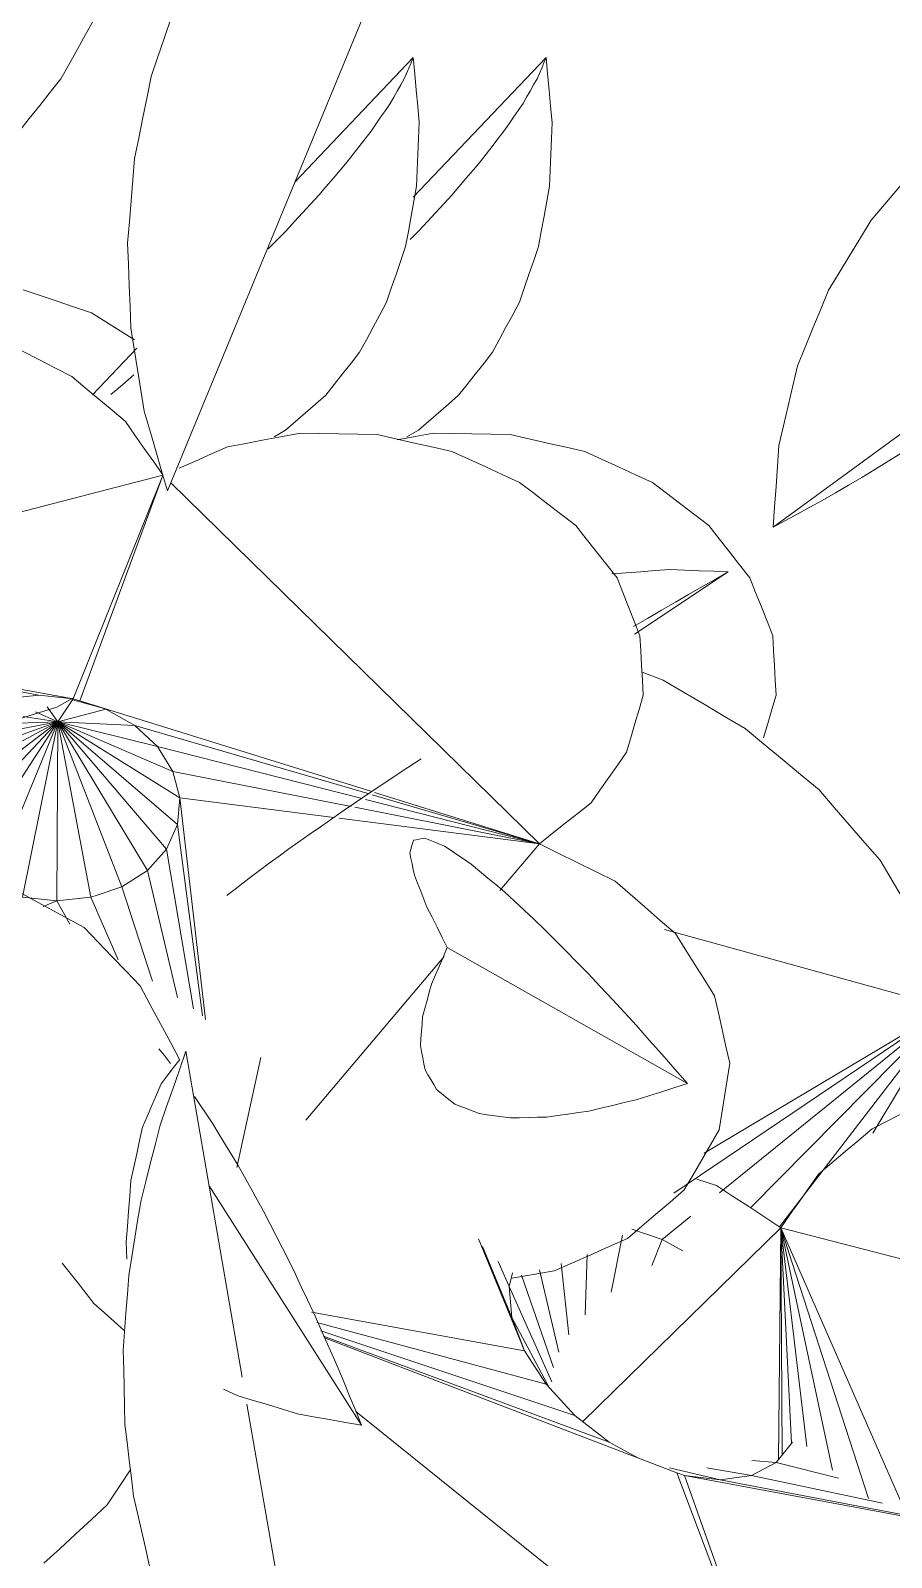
# Model space of a CAD drawing. Header units: metres. Extents: x 10.2 to 20.8, y -0.2 to 6.6.
# Drawn here: x 14.9229 to 14.9775, y 1.4039 to 1.5007 of the extents above; entities that cross this region are included whole.
import ezdxf

# ---------------------------------------------------------------- set-up
doc = ezdxf.new("R2010")
doc.units = ezdxf.units.M
doc.layers.add('Importações nas famílias', color=250, linetype='Continuous', lineweight=5)
doc.layers.add('Vegetação', color=7, linetype='Continuous', lineweight=5)

# ---------------------------------------------------------------- blocks, each defined once
blk = doc.blocks.new('Planta_pergolado_12200 - plantas pergolado_skp_Component_17-V2851-Corte 3')
at = {"layer": 'Importações nas famílias'}
for p, q in [((14.965144, 1.427848), (14.966391, 1.427452)), ((14.957926, 1.412488), (14.970475, 1.424779)), ((14.970475, 1.424779), (14.970312, 1.410053)), ((14.971137, 1.41112), (14.970475, 1.424779)), ((14.970475, 1.424779), (14.972116, 1.410911)), ((14.970475, 1.424779), (14.973744, 1.409403)), ((14.970559, 1.410361), (14.970475, 1.424779)), ((15.004941, 1.415857), (14.970475, 1.424779)), ((14.978385, 1.406699), (14.970475, 1.424779)), ((14.976024, 1.407619), (14.970475, 1.424779))]:
    blk.add_line(p, q, dxfattribs=at)
at = {"layer": 'Importações nas famílias', "flags": 128}
for points in [[(14.976253, 1.431047), (14.977297, 1.431581), (14.978341, 1.432114), (14.979385, 1.432648), (14.980429, 1.433182)], [(14.972858, 1.428181), (14.973707, 1.428898), (14.974556, 1.429614), (14.975404, 1.430331), (14.976253, 1.431047)], [(14.970475, 1.424779), (14.971071, 1.42563), (14.971667, 1.42648), (14.972262, 1.427331), (14.972858, 1.428181)], [(14.966391, 1.427452), (14.967412, 1.426784), (14.968433, 1.426116), (14.969454, 1.425448), (14.970475, 1.424779)]]:
    blk.add_lwpolyline(points, dxfattribs=at)
blk = doc.blocks.new('Planta_pergolado_12200 - plantas pergolado_skp_Component_16-V2852-Corte 3')
blk.add_blockref('Planta_pergolado_12200 - plantas pergolado_skp_Component_17-V2851-Corte 3', (0, 0))
blk = doc.blocks.new('Planta_pergolado_12200 - plantas pergolado_skp_-V2896-Corte 3')
blk.add_blockref('Planta_pergolado_12200 - plantas pergolado_skp_Component_16-V2852-Corte 3', (0, 0))
blk = doc.blocks.new('Planta_pergolado_12200 - plantas pergolado_skp_Component_17-V3084-Corte 3')
at = {"layer": 'Importações nas famílias'}
for p, q in [((14.961676, 1.460008), (14.96301, 1.459499)), ((14.981057, 1.438713), (14.963092, 1.443691)), ((14.981057, 1.438713), (14.963685, 1.426976)), ((14.965614, 1.429507), (14.981057, 1.438713)), ((14.981057, 1.438713), (14.966581, 1.426985)), ((14.981057, 1.438713), (14.968557, 1.426034)), ((14.981057, 1.438713), (14.970391, 1.424835)), ((14.981057, 1.438713), (14.976304, 1.430769)), ((14.935987, 1.428593), (14.937518, 1.435576)), ((14.964764, 1.425513), (14.96294, 1.424035)), ((14.951306, 1.424065), (14.954232, 1.416963)), ((14.959723, 1.420694), (14.960435, 1.424316)), ((14.961028, 1.424686), (14.96294, 1.424035)), ((14.962289, 1.422373), (14.96294, 1.424035)), ((14.96294, 1.424035), (14.964259, 1.423312)), ((14.95343, 1.419076), (14.951562, 1.423587)), ((14.958076, 1.419249), (14.958203, 1.423084)), ((14.953243, 1.421046), (14.952547, 1.422642)), ((14.956393, 1.416896), (14.955174, 1.4221)), ((14.95654, 1.422506), (14.957029, 1.417997)), ((14.953468, 1.421911), (14.953243, 1.421046)), ((14.956057, 1.415908), (14.954024, 1.421759)), ((14.953243, 1.421046), (14.95343, 1.419076)), ((14.955956, 1.415002), (14.953243, 1.421046)), ((14.954232, 1.416963), (14.940717, 1.419422)), ((14.955594, 1.414849), (14.941054, 1.418765)), ((14.957424, 1.412879), (14.941323, 1.418241)), ((14.95343, 1.419076), (14.954232, 1.416963)), ((14.955815, 1.414611), (14.95343, 1.419076)), ((14.959596, 1.411187), (14.941494, 1.417907)), ((14.96388, 1.409238), (14.94155, 1.417797)), ((14.955594, 1.414849), (14.954232, 1.416963)), ((14.957424, 1.412879), (14.955594, 1.414849)), ((14.94353, 1.413124), (14.970661, 1.391297)), ((14.959596, 1.411187), (14.957424, 1.412879)), ((14.961459, 1.410166), (14.959596, 1.411187)), ((14.971219, 1.411187), (14.970181, 1.40989)), ((14.963412, 1.409561), (14.966632, 1.408795)), ((14.96578, 1.409552), (14.968617, 1.409074)), ((14.970181, 1.40989), (14.968617, 1.409074)), ((14.968625, 1.410016), (14.970181, 1.40989)), ((14.970181, 1.40989), (14.974123, 1.408898)), ((14.964362, 1.409074), (14.96388, 1.409238)), ((14.970661, 1.391297), (14.96388, 1.409238)), ((14.966632, 1.408795), (14.964362, 1.409074)), ((14.978793, 1.406378), (14.964362, 1.409074)), ((14.964362, 1.409074), (14.970661, 1.391297)), ((14.968617, 1.409074), (14.966632, 1.408795)), ((14.978064, 1.406609), (14.966632, 1.408795)), ((14.968617, 1.409074), (14.976915, 1.40731))]:
    blk.add_line(p, q, dxfattribs=at)
at = {"layer": 'Importações nas famílias', "flags": 128}
for points in [[(14.96301, 1.459499), (14.964307, 1.458731), (14.965605, 1.457964), (14.966902, 1.457196), (14.9682, 1.456428)], [(14.9682, 1.456428), (14.969372, 1.455454), (14.970544, 1.45448), (14.971717, 1.453506), (14.972889, 1.452532)], [(14.972889, 1.452532), (14.973856, 1.451418), (14.974824, 1.450303), (14.975791, 1.449189), (14.976759, 1.448075)], [(14.976759, 1.448075), (14.977455, 1.446897), (14.978152, 1.445718), (14.978848, 1.44454), (14.979545, 1.443362)]]:
    blk.add_lwpolyline(points, dxfattribs=at)
blk = doc.blocks.new('Planta_pergolado_12200 - plantas pergolado_skp_Component_16-V3085-Corte 3')
blk.add_blockref('Planta_pergolado_12200 - plantas pergolado_skp_Component_17-V3084-Corte 3', (0, 0))
blk = doc.blocks.new('Planta_pergolado_12200 - plantas pergolado_skp_Component_12-V2807-Corte 3')
at = {"layer": 'Importações nas famílias'}
for p, q in [((14.829032, 0.552118), (14.831099, 0.553633)), ((14.791248, 0.524433), (14.818431, 0.544351))]:
    blk.add_line(p, q, dxfattribs=at)
at = {"layer": 'Importações nas famílias', "flags": 128}
for points in [[(14.811743, 0.555123), (14.810522, 0.554604), (14.809301, 0.554084)], [(14.809301, 0.554084), (14.808179, 0.553388), (14.807058, 0.552693), (14.805937, 0.551997), (14.804816, 0.551302)], [(14.829132, 0.551246), (14.830044, 0.552036), (14.830957, 0.552826)], [(14.804816, 0.551302), (14.803821, 0.550447), (14.802826, 0.549592), (14.801831, 0.548737), (14.800836, 0.547881)], [(14.800836, 0.547881), (14.79999, 0.546887), (14.799145, 0.545893), (14.798299, 0.544898), (14.797454, 0.543904)], [(14.797454, 0.543904), (14.796778, 0.542793), (14.796102, 0.541683), (14.795426, 0.540572), (14.794749, 0.539462)], [(14.816615, 0.541127), (14.817598, 0.541889), (14.818582, 0.542652), (14.81925, 0.54317)], [(14.812672, 0.538182), (14.813658, 0.538918), (14.814643, 0.539655), (14.815629, 0.540391), (14.816615, 0.541127)], [(14.794749, 0.539462), (14.794259, 0.538262), (14.793768, 0.537061), (14.793277, 0.535861), (14.792786, 0.53466)], [(14.808766, 0.535376), (14.809742, 0.536077), (14.810719, 0.536779), (14.811696, 0.537481), (14.812672, 0.538182)], [(14.804938, 0.532739), (14.805895, 0.533398), (14.806852, 0.534057), (14.807809, 0.534716), (14.808766, 0.535376)], [(14.792786, 0.53466), (14.792492, 0.533398), (14.792198, 0.532135), (14.791904, 0.530873), (14.79161, 0.529611)], [(14.801233, 0.5303), (14.802159, 0.530909), (14.803085, 0.531519), (14.804012, 0.532129), (14.804938, 0.532739)], [(14.79161, 0.529611), (14.791519, 0.528316), (14.791429, 0.527022), (14.791338, 0.525727), (14.791248, 0.524433)], [(14.79769, 0.528087), (14.798575, 0.52864), (14.799461, 0.529193), (14.800347, 0.529746), (14.801233, 0.5303)], [(14.794349, 0.526124), (14.795184, 0.526614), (14.796019, 0.527105), (14.796854, 0.527596), (14.79769, 0.528087)], [(14.791248, 0.524433), (14.792023, 0.524856), (14.792798, 0.525278), (14.793574, 0.525701), (14.794349, 0.526124)]]:
    blk.add_lwpolyline(points, dxfattribs=at)
blk = doc.blocks.new('Planta_pergolado_12200 - plantas pergolado_skp_Component_16-V3098-Corte 3')
blk.add_blockref('Planta_pergolado_12200 - plantas pergolado_skp_Component_12-V2807-Corte 3', (0.17874, 0.944751))
blk = doc.blocks.new('Planta_pergolado_12200 - plantas pergolado_skp_-V3104-Corte 3')
for name in ['Planta_pergolado_12200 - plantas pergolado_skp_Component_16-V3098-Corte 3', 'Planta_pergolado_12200 - plantas pergolado_skp_Component_16-V3085-Corte 3']:
    blk.add_blockref(name, (0, 0))
blk = doc.blocks.new('Planta_pergolado_12200 - plantas pergolado_skp_-V3105-Corte 3')
blk.add_blockref('Planta_pergolado_12200 - plantas pergolado_skp_-V3104-Corte 3', (0, 0))
blk = doc.blocks.new('Planta_pergolado_12200 - plantas pergolado_skp_-V3106-Corte 3')
for name in ['Planta_pergolado_12200 - plantas pergolado_skp_-V3105-Corte 3', 'Planta_pergolado_12200 - plantas pergolado_skp_-V2896-Corte 3']:
    blk.add_blockref(name, (0, 0))
blk = doc.blocks.new('Planta_pergolado_12200 - plantas pergolado_skp_Component_12-V2827-Corte 3')
at = {"layer": 'Importações nas famílias'}
for p, q in [((15.027077, 1.235413), (15.026715, 1.235829)), ((15.027455, 1.23491), (15.027077, 1.235413)), ((15.039579, 1.211971), (15.029916, 1.227155)), ((15.030827, 1.214255), (15.031696, 1.21386))]:
    blk.add_line(p, q, dxfattribs=at)
at = {"layer": 'Importações nas famílias', "flags": 128}
for points in [[(15.030153, 1.23107), (15.029762, 1.231653), (15.029371, 1.232236), (15.028981, 1.232819)], [(15.031747, 1.228441), (15.031349, 1.229098), (15.03095, 1.229755), (15.030551, 1.230412), (15.030153, 1.23107)], [(15.033356, 1.225545), (15.032954, 1.226269), (15.032552, 1.226993), (15.032149, 1.227717), (15.031747, 1.228441)], [(15.034962, 1.222414), (15.03456, 1.223197), (15.034159, 1.22398), (15.033758, 1.224762), (15.033356, 1.225545)], [(15.020608, 1.222252), (15.021109, 1.22161), (15.02161, 1.220969), (15.022111, 1.220327), (15.022611, 1.219685)], [(15.036545, 1.219083), (15.036149, 1.219916), (15.035753, 1.220749), (15.035358, 1.221581), (15.034962, 1.222414)], [(15.022611, 1.219685), (15.023251, 1.219113), (15.02389, 1.218541), (15.02453, 1.217969)], [(15.03809, 1.215589), (15.037704, 1.216463), (15.037318, 1.217336), (15.036932, 1.21821), (15.036545, 1.219083)], [(15.039579, 1.211971), (15.039207, 1.212876), (15.038835, 1.21378), (15.038463, 1.214685), (15.03809, 1.215589)], [(15.031696, 1.21386), (15.03265, 1.213568), (15.033604, 1.213277), (15.034558, 1.212986), (15.035511, 1.212694)], [(15.035511, 1.212694), (15.036528, 1.212514), (15.037545, 1.212333), (15.038562, 1.212152), (15.039579, 1.211971)]]:
    blk.add_lwpolyline(points, dxfattribs=at)
blk = doc.blocks.new('Planta_pergolado_12200 - plantas pergolado_skp_Component_12-V3187-Corte 3')
at = {"layer": 'Importações nas famílias'}
for p, q in [((14.967141, 1.466357), (14.961199, 1.462412)), ((14.935353, 1.445835), (14.935372, 1.445851))]:
    blk.add_line(p, q, dxfattribs=at)
at = {"layer": 'Importações nas famílias', "flags": 128}
for points in [[(14.963434, 1.466502), (14.962514, 1.466434), (14.961594, 1.466367), (14.960674, 1.466299), (14.959754, 1.466232)], [(14.967141, 1.466357), (14.966214, 1.466393), (14.965287, 1.46643), (14.96436, 1.466466), (14.963434, 1.466502)], [(14.963784, 1.464445), (14.964623, 1.464923), (14.965462, 1.465401), (14.966302, 1.465879), (14.967141, 1.466357)], [(14.961131, 1.462886), (14.962015, 1.463406), (14.9629, 1.463926), (14.963784, 1.464445)], [(14.945968, 1.453391), (14.946823, 1.453951), (14.947677, 1.45451)], [(14.942786, 1.451246), (14.943582, 1.451783), (14.944377, 1.452319), (14.945173, 1.452855), (14.945968, 1.453391)], [(14.939917, 1.449244), (14.940634, 1.449745), (14.941352, 1.450245), (14.942069, 1.450746), (14.942786, 1.451246)], [(14.937426, 1.447432), (14.938048, 1.447885), (14.938671, 1.448338), (14.939294, 1.448791), (14.939917, 1.449244)], [(14.935372, 1.445851), (14.935886, 1.446246), (14.936399, 1.446641), (14.936912, 1.447036), (14.937426, 1.447432)]]:
    blk.add_lwpolyline(points, dxfattribs=at)
blk = doc.blocks.new('Planta_pergolado_12200 - plantas pergolado_skp_Component_17-V3188-Corte 3')
at = {"layer": 'Importações nas famílias'}
blk.add_line((14.925588, 1.458356), (14.924577, 1.457782), dxfattribs=at)
at = {"layer": 'Importações nas famílias', "flags": 128}
for points in [[(14.922441, 1.484231), (14.923527, 1.48387), (14.924612, 1.48351), (14.925698, 1.483149), (14.926784, 1.482788)], [(14.926784, 1.482788), (14.927693, 1.482215), (14.928602, 1.481641), (14.929511, 1.481068)], [(14.924577, 1.457782), (14.923428, 1.457422), (14.922279, 1.457061), (14.92113, 1.456701), (14.91998, 1.45634)]]:
    blk.add_lwpolyline(points, dxfattribs=at)
blk = doc.blocks.new('Planta_pergolado_12200 - plantas pergolado_skp_Component_16-V3189-Corte 3')
for name, p in [('Planta_pergolado_12200 - plantas pergolado_skp_Component_17-V3188-Corte 3', (0, 0)), ('Planta_pergolado_12200 - plantas pergolado_skp_Component_12-V3187-Corte 3', (0, 0)), ('Planta_pergolado_12200 - plantas pergolado_skp_Component_12-V2827-Corte 3', (-0.095676, 0.200284))]:
    blk.add_blockref(name, p)
blk = doc.blocks.new('Planta_pergolado_12200 - plantas pergolado_skp_-V3241-Corte 3')
blk.add_blockref('Planta_pergolado_12200 - plantas pergolado_skp_Component_16-V3189-Corte 3', (0, 0))
blk = doc.blocks.new('Planta_pergolado_12200 - plantas pergolado_skp_Component_12-V2789-Corte 3')
at = {"layer": 'Importações nas famílias'}
blk.add_line((14.868931, 0.375914), (14.848527, 0.326465), dxfattribs=at)
at = {"layer": 'Importações nas famílias', "flags": 128}
for points in [[(14.864854, 0.374631), (14.865873, 0.374951), (14.866892, 0.375272), (14.867911, 0.375593), (14.868931, 0.375914)], [(14.860977, 0.372563), (14.861946, 0.37308), (14.862916, 0.373597), (14.863885, 0.374114), (14.864854, 0.374631)], [(14.857393, 0.369761), (14.858289, 0.370461), (14.859185, 0.371162), (14.860081, 0.371863), (14.860977, 0.372563)], [(14.854183, 0.366288), (14.854986, 0.367156), (14.855788, 0.368025), (14.85659, 0.368893), (14.857393, 0.369761)], [(14.851425, 0.362228), (14.852115, 0.363243), (14.852804, 0.364258), (14.853494, 0.365273), (14.854183, 0.366288)], [(14.849183, 0.357675), (14.849743, 0.358813), (14.850304, 0.359951), (14.850865, 0.36109), (14.851425, 0.362228)], [(14.847508, 0.352735), (14.847927, 0.35397), (14.848345, 0.355205), (14.848764, 0.35644), (14.849183, 0.357675)], [(14.846441, 0.347526), (14.846708, 0.348828), (14.846975, 0.350131), (14.847242, 0.351433), (14.847508, 0.352735)], [(14.846007, 0.342168), (14.846116, 0.343508), (14.846224, 0.344847), (14.846333, 0.346186), (14.846441, 0.347526)], [(14.846216, 0.336789), (14.846164, 0.338134), (14.846112, 0.339478), (14.846059, 0.340823), (14.846007, 0.342168)], [(14.847062, 0.331513), (14.846851, 0.332832), (14.846639, 0.334151), (14.846427, 0.33547), (14.846216, 0.336789)], [(14.848527, 0.326465), (14.84816, 0.327727), (14.847794, 0.328989), (14.847428, 0.330251), (14.847062, 0.331513)]]:
    blk.add_lwpolyline(points, dxfattribs=at)
blk = doc.blocks.new('Planta_pergolado_12200 - plantas pergolado_skp_Component_12-V2791-Corte 3')
at = {"layer": 'Importações nas famílias'}
blk.add_line((14.881499, 0.288884), (14.866268, 0.297509), dxfattribs=at)
at = {"layer": 'Importações nas famílias', "flags": 128}
for points in [[(14.863891, 0.303513), (14.863947, 0.303711), (14.864004, 0.303909), (14.86406, 0.304106), (14.864117, 0.304304)], [(14.864117, 0.304304), (14.864301, 0.30434), (14.864485, 0.304376), (14.864669, 0.304412), (14.864853, 0.304447)], [(14.864853, 0.304447), (14.865161, 0.30432), (14.865468, 0.304193), (14.865776, 0.304066), (14.866083, 0.303939)], [(14.864181, 0.302092), (14.864108, 0.302447), (14.864036, 0.302803), (14.863963, 0.303158), (14.863891, 0.303513)], [(14.866083, 0.303939), (14.866507, 0.303652), (14.86693, 0.303365), (14.867354, 0.303078), (14.867777, 0.302792)], [(14.864979, 0.300075), (14.86478, 0.300579), (14.86458, 0.301084), (14.86438, 0.301588), (14.864181, 0.302092)], [(14.867777, 0.302792), (14.868307, 0.302351), (14.868836, 0.301911), (14.869366, 0.301471), (14.869896, 0.301031)], [(14.869896, 0.301031), (14.870519, 0.300448), (14.871143, 0.299866), (14.871766, 0.299283), (14.872389, 0.2987)], [(14.866268, 0.297509), (14.865946, 0.298151), (14.865624, 0.298792), (14.865302, 0.299434), (14.864979, 0.300075)], [(14.872389, 0.2987), (14.873092, 0.297988), (14.873795, 0.297276), (14.874497, 0.296564), (14.8752, 0.295852)], [(14.865271, 0.295192), (14.86552, 0.295771), (14.86577, 0.296351), (14.866019, 0.29693), (14.866268, 0.297509)], [(14.8752, 0.295852), (14.875965, 0.295027), (14.87673, 0.294203), (14.877495, 0.293378), (14.87826, 0.292554)], [(14.8647, 0.293112), (14.864843, 0.293632), (14.864986, 0.294152), (14.865128, 0.294672), (14.865271, 0.295192)], [(14.864562, 0.291293), (14.864597, 0.291747), (14.864631, 0.292202), (14.864666, 0.292657), (14.8647, 0.293112)], [(14.87826, 0.292554), (14.87907, 0.291636), (14.87988, 0.290719), (14.880689, 0.289801), (14.881499, 0.288884)], [(14.864858, 0.289754), (14.864784, 0.290139), (14.86471, 0.290523), (14.864636, 0.290908), (14.864562, 0.291293)], [(14.865586, 0.288514), (14.865404, 0.288824), (14.865222, 0.289134), (14.86504, 0.289444), (14.864858, 0.289754)], [(14.866736, 0.287585), (14.866449, 0.287817), (14.866161, 0.288049), (14.865873, 0.288281), (14.865586, 0.288514)], [(14.881499, 0.288884), (14.880682, 0.288626), (14.879865, 0.288368), (14.879048, 0.28811), (14.878231, 0.287852)], [(14.868297, 0.286978), (14.867907, 0.28713), (14.867517, 0.287282), (14.867126, 0.287433), (14.866736, 0.287585)], [(14.878231, 0.287852), (14.877485, 0.287674), (14.876738, 0.287496), (14.875992, 0.287318), (14.875245, 0.28714)], [(14.87025, 0.2867), (14.869762, 0.28677), (14.869274, 0.286839), (14.868785, 0.286909), (14.868297, 0.286978)], [(14.872575, 0.286754), (14.871994, 0.286741), (14.871413, 0.286727), (14.870832, 0.286714), (14.87025, 0.2867)], [(14.875245, 0.28714), (14.874578, 0.287043), (14.87391, 0.286947), (14.873243, 0.286851), (14.872575, 0.286754)]]:
    blk.add_lwpolyline(points, dxfattribs=at)
blk = doc.blocks.new('Planta_pergolado_12200 - plantas pergolado_skp_Component_12-V3418-Corte 3')
at = {"layer": 'Importações nas famílias'}
for p, q in [((14.936335, 1.415308), (14.932768, 1.435961)), ((14.928979, 1.423879), (14.929019, 1.422793)), ((14.941415, 1.38589), (14.93663, 1.413598))]:
    blk.add_line(p, q, dxfattribs=at)
at = {"layer": 'Importações nas famílias', "flags": 128}
for points in [[(14.931133, 1.431284), (14.931542, 1.432453), (14.93195, 1.433622), (14.932359, 1.434792), (14.932768, 1.435961)], [(14.932374, 1.435444), (14.931979, 1.434927), (14.931585, 1.434409), (14.931191, 1.433892)], [(14.931191, 1.433892), (14.930897, 1.433205), (14.930604, 1.432518), (14.93031, 1.431831), (14.930017, 1.431144)], [(14.930017, 1.431144), (14.929831, 1.430303), (14.929645, 1.429462), (14.92946, 1.428621), (14.929274, 1.42778)], [(14.929918, 1.426528), (14.930222, 1.427717), (14.930526, 1.428906), (14.93083, 1.430095), (14.931133, 1.431284)], [(14.929274, 1.42778), (14.9292, 1.426805), (14.929126, 1.425829), (14.929053, 1.424854), (14.928979, 1.423879)], [(14.929137, 1.421745), (14.929332, 1.42294), (14.929528, 1.424136), (14.929723, 1.425332), (14.929918, 1.426528)], [(14.928797, 1.416988), (14.928882, 1.418177), (14.928967, 1.419366), (14.929052, 1.420555), (14.929137, 1.421745)], [(14.928903, 1.41231), (14.928877, 1.413479), (14.92885, 1.414649), (14.928824, 1.415818), (14.928797, 1.416988)], [(14.929453, 1.407763), (14.929316, 1.408899), (14.929178, 1.410036), (14.929041, 1.411173), (14.928903, 1.41231)], [(14.930442, 1.403397), (14.930195, 1.404488), (14.929948, 1.40558), (14.929701, 1.406671), (14.929453, 1.407763)], [(14.931858, 1.399262), (14.931504, 1.400295), (14.93115, 1.401329), (14.930796, 1.402363), (14.930442, 1.403397)], [(14.933686, 1.395402), (14.933229, 1.396367), (14.932772, 1.397332), (14.932315, 1.398297), (14.931858, 1.399262)], [(14.935906, 1.391861), (14.935351, 1.392747), (14.934796, 1.393632), (14.934241, 1.394517), (14.933686, 1.395402)], [(14.938491, 1.388679), (14.937845, 1.389475), (14.937199, 1.39027), (14.936552, 1.391066), (14.935906, 1.391861)], [(14.941415, 1.38589), (14.940684, 1.386587), (14.939953, 1.387285), (14.939222, 1.387982), (14.938491, 1.388679)]]:
    blk.add_lwpolyline(points, dxfattribs=at)
blk = doc.blocks.new('Planta_pergolado_12200 - plantas pergolado_skp_Component_17-V3419-Corte 3')
at = {"layer": 'Importações nas famílias', "flags": 128}
for points in [[(14.926314, 1.443807), (14.925252, 1.444388), (14.92419, 1.444969), (14.923128, 1.44555), (14.922065, 1.446132)], [(14.929856, 1.440109), (14.92897, 1.441034), (14.928085, 1.441958), (14.9272, 1.442883), (14.926314, 1.443807)], [(14.932365, 1.435444), (14.9318, 1.436495), (14.931152, 1.4377), (14.930504, 1.438904), (14.929856, 1.440109)], [(14.927778, 1.407203), (14.928578, 1.408407), (14.929278, 1.40946)], [(14.92377, 1.403505), (14.924772, 1.404429), (14.925774, 1.405354), (14.926776, 1.406278), (14.927778, 1.407203)]]:
    blk.add_lwpolyline(points, dxfattribs=at)
blk = doc.blocks.new('Planta_pergolado_12200 - plantas pergolado_skp_Component_16-V3420-Corte 3')
for name, p in [('Planta_pergolado_12200 - plantas pergolado_skp_Component_12-V2789-Corte 3', (0.083063, 1.145035)), ('Planta_pergolado_12200 - plantas pergolado_skp_Component_17-V3419-Corte 3', (0, 0)), ('Planta_pergolado_12200 - plantas pergolado_skp_Component_12-V2791-Corte 3', (0.083063, 1.145035)), ('Planta_pergolado_12200 - plantas pergolado_skp_Component_12-V3418-Corte 3', (0, 0))]:
    blk.add_blockref(name, p)
blk = doc.blocks.new('Planta_pergolado_12200 - plantas pergolado_skp_-V3435-Corte 3')
blk.add_blockref('Planta_pergolado_12200 - plantas pergolado_skp_Component_16-V3420-Corte 3', (0, 0))
blk = doc.blocks.new('Planta_pergolado_12200 - plantas pergolado_skp_-V3436-Corte 3')
blk.add_blockref('Planta_pergolado_12200 - plantas pergolado_skp_-V3435-Corte 3', (0, 0))
blk = doc.blocks.new('Planta_pergolado_12200 - plantas pergolado_skp_-V3437-Corte 3')
for name in ['Planta_pergolado_12200 - plantas pergolado_skp_-V3436-Corte 3', 'Planta_pergolado_12200 - plantas pergolado_skp_-V3241-Corte 3']:
    blk.add_blockref(name, (0, 0))
blk = doc.blocks.new('Planta_pergolado_12200 - plantas pergolado_skp_Component_12-V3701-Corte 3')
at = {"layer": 'Importações nas famílias'}
for p, q in [((14.947174, 1.49897), (14.939666, 1.491072)), ((14.92965, 1.480538), (14.926837, 1.47758)), ((14.928754, 1.478225), (14.928007, 1.477595)), ((14.929469, 1.478855), (14.928754, 1.478225)), ((14.938351, 1.474919), (14.939073, 1.475333))]:
    blk.add_line(p, q, dxfattribs=at)
at = {"layer": 'Importações nas famílias', "flags": 128}
for points in [[(14.947174, 1.49897), (14.947032, 1.498633), (14.946889, 1.498296), (14.946746, 1.497959), (14.946603, 1.497622)], [(14.947549, 1.494842), (14.947455, 1.495874), (14.947362, 1.496906), (14.947268, 1.497938), (14.947174, 1.49897)], [(14.946603, 1.497622), (14.946379, 1.497231), (14.946156, 1.496839), (14.945932, 1.496448), (14.945708, 1.496057)], [(14.945708, 1.496057), (14.945406, 1.495616), (14.945103, 1.495175), (14.944801, 1.494734), (14.944498, 1.494293)], [(14.947386, 1.490817), (14.947427, 1.491823), (14.947468, 1.492829), (14.947508, 1.493836), (14.947549, 1.494842)], [(14.944498, 1.494293), (14.944121, 1.493807), (14.943743, 1.493321), (14.943366, 1.492835), (14.942988, 1.492349)], [(14.942988, 1.492349), (14.942539, 1.491823), (14.942091, 1.491298), (14.941642, 1.490772), (14.941193, 1.490246)], [(14.94669, 1.486989), (14.946864, 1.487946), (14.947038, 1.488903), (14.947212, 1.48986), (14.947386, 1.490817)], [(14.941193, 1.490246), (14.940679, 1.489687), (14.940164, 1.489128), (14.939649, 1.488569), (14.939135, 1.488009)], [(14.939135, 1.488009), (14.93856, 1.487422), (14.937985, 1.486836)], [(14.945477, 1.483448), (14.94578, 1.484334), (14.946083, 1.485219), (14.946387, 1.486104), (14.94669, 1.486989)], [(14.943774, 1.480278), (14.9442, 1.48107), (14.944625, 1.481863), (14.945051, 1.482656), (14.945477, 1.483448)], [(14.941623, 1.477551), (14.942161, 1.478233), (14.942699, 1.478914), (14.943236, 1.479596), (14.943774, 1.480278)], [(14.939073, 1.475333), (14.939711, 1.475888), (14.940348, 1.476442), (14.940986, 1.476997), (14.941623, 1.477551)]]:
    blk.add_lwpolyline(points, dxfattribs=at)
blk = doc.blocks.new('Planta_pergolado_12200 - plantas pergolado_skp_Component_17-V3702-Corte 3')
at = {"layer": 'Importações nas famílias'}
for p, q in [((14.931306, 1.472478), (14.915467, 1.468378)), ((14.925626, 1.458311), (14.93131, 1.472464)), ((14.93131, 1.472463), (14.926043, 1.45818)), ((14.955165, 1.449121), (14.931799, 1.472008)), ((14.918261, 1.459654), (14.925626, 1.458311)), ((14.918276, 1.459509), (14.923444, 1.458533)), ((14.9213, 1.458311), (14.923444, 1.458533)), ((14.923444, 1.458533), (14.925626, 1.458311)), ((14.924657, 1.456857), (14.925626, 1.458311)), ((14.925626, 1.458311), (14.926043, 1.45818)), ((14.926043, 1.45818), (14.927699, 1.45766)), ((14.926043, 1.45818), (14.944547, 1.452424)), ((14.924657, 1.456857), (14.922455, 1.45719)), ((14.924657, 1.456857), (14.923233, 1.457474)), ((14.924657, 1.456857), (14.923977, 1.457796)), ((14.924657, 1.456857), (14.927699, 1.45766)), ((14.927699, 1.45766), (14.929521, 1.456626)), ((14.924657, 1.456857), (14.917986, 1.449746)), ((14.918235, 1.451967), (14.924657, 1.456857)), ((14.918393, 1.453491), (14.924657, 1.456857)), ((14.918514, 1.447419), (14.924657, 1.456857)), ((14.924657, 1.456857), (14.918517, 1.454674)), ((14.918622, 1.45569), (14.924657, 1.456857)), ((14.924657, 1.456857), (14.920337, 1.446384)), ((14.924657, 1.456857), (14.920629, 1.456723)), ((14.924657, 1.456857), (14.92241, 1.445734)), ((14.924657, 1.456857), (14.924592, 1.445512)), ((14.926736, 1.445734), (14.924657, 1.456857)), ((14.924657, 1.456857), (14.928694, 1.446384)), ((14.924657, 1.456857), (14.930334, 1.447419)), ((14.924657, 1.456857), (14.931543, 1.448767)), ((14.924657, 1.456857), (14.932239, 1.450337)), ((14.924657, 1.456857), (14.932375, 1.452022)), ((14.924657, 1.456857), (14.931942, 1.453707)), ((14.924657, 1.456857), (14.930969, 1.455277)), ((14.924657, 1.456857), (14.929521, 1.456626)), ((14.929521, 1.456626), (14.930969, 1.455277)), ((14.929521, 1.456626), (14.944377, 1.452278)), ((14.930969, 1.455277), (14.931942, 1.453707)), ((14.930969, 1.455277), (14.943925, 1.451981)), ((14.931942, 1.453707), (14.932375, 1.452022)), ((14.931942, 1.453707), (14.943247, 1.451475)), ((14.944559, 1.452225), (14.955165, 1.449121)), ((14.944724, 1.452369), (14.955165, 1.449121)), ((14.932239, 1.450337), (14.932375, 1.452022)), ((14.934013, 1.437985), (14.932375, 1.452022)), ((14.932375, 1.452022), (14.942132, 1.45078)), ((14.943467, 1.451431), (14.955165, 1.449121)), ((14.944151, 1.451924), (14.955165, 1.449121)), ((14.931543, 1.448767), (14.932239, 1.450337)), ((14.932239, 1.450337), (14.933818, 1.438211)), ((14.942488, 1.450735), (14.955165, 1.449121)), ((14.930334, 1.447419), (14.931543, 1.448767)), ((14.931543, 1.448767), (14.933255, 1.438658)), ((14.955165, 1.449121), (14.95267, 1.446166)), ((14.928694, 1.446384), (14.930334, 1.447419)), ((14.93223, 1.439375), (14.930334, 1.447419)), ((14.92713, 1.445864), (14.928694, 1.446384)), ((14.930649, 1.440406), (14.928694, 1.446384)), ((14.924592, 1.445512), (14.92241, 1.445734)), ((14.924592, 1.445512), (14.923716, 1.445135)), ((14.926736, 1.445734), (14.924592, 1.445512)), ((14.924592, 1.445512), (14.925407, 1.444028)), ((14.92713, 1.445864), (14.926736, 1.445734)), ((14.926736, 1.445734), (14.928467, 1.441761)), ((14.949122, 1.441965), (14.940365, 1.431595))]:
    blk.add_line(p, q, dxfattribs=at)
at = {"layer": 'Importações nas famílias', "flags": 128}
for points in [[(14.921363, 1.480883), (14.922407, 1.48035), (14.923451, 1.479816), (14.924495, 1.479282), (14.925539, 1.478749)], [(14.925539, 1.478749), (14.926388, 1.478032), (14.927236, 1.477316), (14.928085, 1.476599), (14.928934, 1.475883)], [(14.928934, 1.475883), (14.92953, 1.475032), (14.930125, 1.474182), (14.930721, 1.473332), (14.931297, 1.47251)], [(14.93541, 1.474279), (14.936567, 1.474499), (14.937724, 1.474719), (14.93888, 1.474939), (14.940037, 1.475159)], [(14.940037, 1.475159), (14.941248, 1.475135), (14.94246, 1.47511), (14.943671, 1.475085), (14.944882, 1.475061)], [(14.944882, 1.475061), (14.946066, 1.474793), (14.947249, 1.474525), (14.948432, 1.474258), (14.949616, 1.47399)], [(14.93234, 1.472931), (14.933364, 1.47338), (14.934387, 1.47383), (14.93541, 1.474279)], [(14.949616, 1.47399), (14.95069, 1.473498), (14.951765, 1.473006), (14.95284, 1.472513), (14.953915, 1.472021)], [(14.953915, 1.472021), (14.954807, 1.471337), (14.9557, 1.470654), (14.956593, 1.469971), (14.957486, 1.469287)], [(14.957486, 1.469287), (14.958136, 1.468459), (14.958787, 1.467631), (14.959437, 1.466803), (14.960087, 1.465975)], [(14.960087, 1.465975), (14.96045, 1.465059), (14.960813, 1.464143), (14.961177, 1.463226), (14.96154, 1.46231)], [(14.96154, 1.46231), (14.961591, 1.461368), (14.961643, 1.460426), (14.961694, 1.459485), (14.961746, 1.458543)], [(14.961746, 1.458543), (14.961482, 1.457639), (14.961218, 1.456736), (14.960954, 1.455832), (14.96069, 1.454929)], [(14.96069, 1.454929), (14.960129, 1.454126), (14.959568, 1.453322), (14.959007, 1.452519), (14.958446, 1.451715)], [(14.958446, 1.451715), (14.957626, 1.451067), (14.956806, 1.450418), (14.955985, 1.44977), (14.955165, 1.449121)], [(14.955165, 1.449121), (14.956367, 1.448527), (14.957569, 1.447934), (14.95877, 1.44734), (14.959972, 1.446746)], [(14.959972, 1.446746), (14.960925, 1.445919), (14.961878, 1.445092), (14.962831, 1.444264), (14.963784, 1.443437)], [(14.963784, 1.443437), (14.964406, 1.442447), (14.965028, 1.441457), (14.965651, 1.440467), (14.966273, 1.439477)], [(14.966273, 1.439477), (14.966512, 1.438408), (14.966751, 1.43734), (14.96699, 1.436271), (14.967229, 1.435203)], [(14.967229, 1.435203), (14.967064, 1.434148), (14.966899, 1.433092), (14.966734, 1.432037), (14.966569, 1.430982)], [(14.966569, 1.430982), (14.966015, 1.43003), (14.96546, 1.429078), (14.964905, 1.428126), (14.96435, 1.427173)], [(14.96435, 1.427173), (14.963453, 1.426406), (14.962555, 1.425638), (14.961658, 1.424871), (14.960761, 1.424103)], [(14.960761, 1.424103), (14.959598, 1.423586), (14.958435, 1.423069), (14.957272, 1.422551), (14.956109, 1.422034)], [(14.956109, 1.422034), (14.954779, 1.421811), (14.95345, 1.421588)]]:
    blk.add_lwpolyline(points, dxfattribs=at)
blk = doc.blocks.new('Planta_pergolado_12200 - plantas pergolado_skp_Component_16-V3703-Corte 3')
for name in ['Planta_pergolado_12200 - plantas pergolado_skp_Component_12-V3701-Corte 3', 'Planta_pergolado_12200 - plantas pergolado_skp_Component_17-V3702-Corte 3']:
    blk.add_blockref(name, (0, 0))
blk = doc.blocks.new('Planta_pergolado_12200 - plantas pergolado_skp_Component_12-V3616-Corte 3')
at = {"layer": 'Importações nas famílias'}
for p, q in [((14.472873, 1.493953), (14.471329, 1.482319)), ((14.468292, 1.45943), (14.468084, 1.457864))]:
    blk.add_line(p, q, dxfattribs=at)
at = {"layer": 'Importações nas famílias', "flags": 128}
for points in [[(14.472873, 1.493953), (14.472802, 1.493083), (14.472731, 1.492212), (14.47266, 1.491341), (14.472588, 1.49047)], [(14.47567, 1.490732), (14.474971, 1.491538), (14.474271, 1.492343), (14.473572, 1.493148), (14.472873, 1.493953)], [(14.472588, 1.49047), (14.472504, 1.489556), (14.47242, 1.488641), (14.472335, 1.487727), (14.472251, 1.486812)], [(14.477938, 1.48712), (14.477371, 1.488023), (14.476804, 1.488926), (14.476237, 1.489829), (14.47567, 1.490732)], [(14.479625, 1.4832), (14.479204, 1.48418), (14.478782, 1.48516), (14.47836, 1.48614), (14.477938, 1.48712)], [(14.472251, 1.486812), (14.472154, 1.485864), (14.472058, 1.484916), (14.471961, 1.483967), (14.471865, 1.483019)], [(14.480691, 1.479065), (14.480425, 1.480099), (14.480158, 1.481133), (14.479892, 1.482166), (14.479625, 1.4832)], [(14.471865, 1.483019), (14.471757, 1.482048), (14.471672, 1.48128)], [(14.481111, 1.474813), (14.481006, 1.475876), (14.480901, 1.476939), (14.480796, 1.478002), (14.480691, 1.479065)], [(14.480875, 1.470542), (14.480934, 1.47161), (14.480993, 1.472677), (14.481052, 1.473745), (14.481111, 1.474813)], [(14.479989, 1.466353), (14.48021, 1.4674), (14.480432, 1.468447), (14.480654, 1.469495), (14.480875, 1.470542)], [(14.478473, 1.462344), (14.478852, 1.463346), (14.479231, 1.464348), (14.47961, 1.465351), (14.479989, 1.466353)], [(14.476363, 1.45861), (14.47689, 1.459543), (14.477418, 1.460477), (14.477945, 1.46141), (14.478473, 1.462344)], [(14.468788, 1.459834), (14.468642, 1.45895), (14.468495, 1.458067), (14.468376, 1.457348)], [(14.473708, 1.455237), (14.474372, 1.45608), (14.475035, 1.456923), (14.475699, 1.457766), (14.476363, 1.45861)], [(14.470571, 1.452306), (14.471355, 1.453038), (14.472139, 1.453771), (14.472924, 1.454504), (14.473708, 1.455237)]]:
    blk.add_lwpolyline(points, dxfattribs=at)
blk = doc.blocks.new('Planta_pergolado_12200 - plantas pergolado_skp_Component_12-V3713-Corte 3')
at = {"layer": 'Importações nas famílias'}
for p, q in [((14.955598, 1.49897), (14.94717, 1.490105)), ((14.947558, 1.488009), (14.946983, 1.487422)), ((14.946775, 1.474919), (14.947497, 1.475333))]:
    blk.add_line(p, q, dxfattribs=at)
at = {"layer": 'Importações nas famílias', "flags": 128}
for points in [[(14.955598, 1.49897), (14.955455, 1.498633), (14.955312, 1.498296), (14.95517, 1.497959), (14.955027, 1.497622)], [(14.955973, 1.494842), (14.955879, 1.495874), (14.955785, 1.496906), (14.955691, 1.497938), (14.955598, 1.49897)], [(14.955027, 1.497622), (14.954803, 1.497231), (14.954579, 1.496839), (14.954355, 1.496448), (14.954131, 1.496057)], [(14.954131, 1.496057), (14.953829, 1.495616), (14.953527, 1.495175), (14.953224, 1.494734), (14.952922, 1.494293)], [(14.95581, 1.490817), (14.955851, 1.491823), (14.955891, 1.492829), (14.955932, 1.493836), (14.955973, 1.494842)], [(14.952922, 1.494293), (14.952544, 1.493807), (14.952167, 1.493321), (14.951789, 1.492835), (14.951411, 1.492349)], [(14.951411, 1.492349), (14.950963, 1.491823), (14.950514, 1.491298), (14.950065, 1.490772), (14.949617, 1.490246)], [(14.955114, 1.486989), (14.955288, 1.487946), (14.955462, 1.488903), (14.955636, 1.48986), (14.95581, 1.490817)], [(14.949617, 1.490246), (14.949102, 1.489687), (14.948587, 1.489128), (14.948073, 1.488569), (14.947558, 1.488009)], [(14.9539, 1.483448), (14.954204, 1.484334), (14.954507, 1.485219), (14.95481, 1.486104), (14.955114, 1.486989)], [(14.952198, 1.480278), (14.952623, 1.48107), (14.953049, 1.481863), (14.953475, 1.482656), (14.9539, 1.483448)], [(14.950047, 1.477551), (14.950584, 1.478233), (14.951122, 1.478914), (14.95166, 1.479596), (14.952198, 1.480278)], [(14.947497, 1.475333), (14.948134, 1.475888), (14.948772, 1.476442), (14.949409, 1.476997), (14.950047, 1.477551)]]:
    blk.add_lwpolyline(points, dxfattribs=at)
blk = doc.blocks.new('Planta_pergolado_12200 - plantas pergolado_skp_Component_17-V3714-Corte 3')
at = {"layer": 'Importações nas famílias'}
blk.add_line((14.927436, 1.457747), (14.925575, 1.458235), dxfattribs=at)
at = {"layer": 'Importações nas famílias', "flags": 128}
for points in [[(14.946147, 1.474719), (14.947304, 1.474939), (14.948461, 1.475159)], [(14.948461, 1.475159), (14.949672, 1.475135), (14.950883, 1.47511), (14.952094, 1.475085), (14.953306, 1.475061)], [(14.953306, 1.475061), (14.954489, 1.474793), (14.955672, 1.474525), (14.956856, 1.474258), (14.958039, 1.47399)], [(14.958039, 1.47399), (14.959114, 1.473498), (14.960189, 1.473006), (14.961263, 1.472513), (14.962338, 1.472021)], [(14.962338, 1.472021), (14.963231, 1.471337), (14.964124, 1.470654), (14.965017, 1.469971), (14.96591, 1.469287)], [(14.96591, 1.469287), (14.96656, 1.468459), (14.96721, 1.467631), (14.96786, 1.466803), (14.96851, 1.465975)], [(14.96851, 1.465975), (14.968874, 1.465059), (14.969237, 1.464143), (14.9696, 1.463226), (14.969963, 1.46231)], [(14.969963, 1.46231), (14.970015, 1.461368), (14.970066, 1.460426), (14.970118, 1.459485), (14.970169, 1.458543)], [(14.970169, 1.458543), (14.969905, 1.457639), (14.969641, 1.456736), (14.969378, 1.455832)]]:
    blk.add_lwpolyline(points, dxfattribs=at)
blk = doc.blocks.new('Planta_pergolado_12200 - plantas pergolado_skp_Component_16-V3715-Corte 3')
for name, p in [('Planta_pergolado_12200 - plantas pergolado_skp_Component_12-V3616-Corte 3', (0.448465, 0.039011)), ('Planta_pergolado_12200 - plantas pergolado_skp_Component_12-V3713-Corte 3', (0, 0)), ('Planta_pergolado_12200 - plantas pergolado_skp_Component_17-V3714-Corte 3', (0, 0))]:
    blk.add_blockref(name, p)
blk = doc.blocks.new('Planta_pergolado_12200 - plantas pergolado_skp_-V3771-Corte 3')
for name in ['Planta_pergolado_12200 - plantas pergolado_skp_Component_16-V3703-Corte 3', 'Planta_pergolado_12200 - plantas pergolado_skp_Component_16-V3715-Corte 3']:
    blk.add_blockref(name, (0, 0))
blk = doc.blocks.new('Planta_pergolado_12200 - plantas pergolado_skp_-V3936-Corte 3')
blk.add_blockref('Planta_pergolado_12200 - plantas pergolado_skp_-V3771-Corte 3', (0, 0))
blk = doc.blocks.new('Planta_pergolado_12200 - Planta_pergolado_12200-V5114-Corte 3')
for name in ['Planta_pergolado_12200 - plantas pergolado_skp_-V3936-Corte 3', 'Planta_pergolado_12200 - plantas pergolado_skp_-V3437-Corte 3', 'Planta_pergolado_12200 - plantas pergolado_skp_-V3106-Corte 3']:
    blk.add_blockref(name, (0, 0))

msp = doc.modelspace()

# ---------------------------------------------------------------- block references
at = {"layer": 'Vegetação', "color": 250}
msp.add_blockref('Planta_pergolado_12200 - Planta_pergolado_12200-V5114-Corte 3', (0, 0), dxfattribs=at)

doc.saveas('drawing.dxf')
